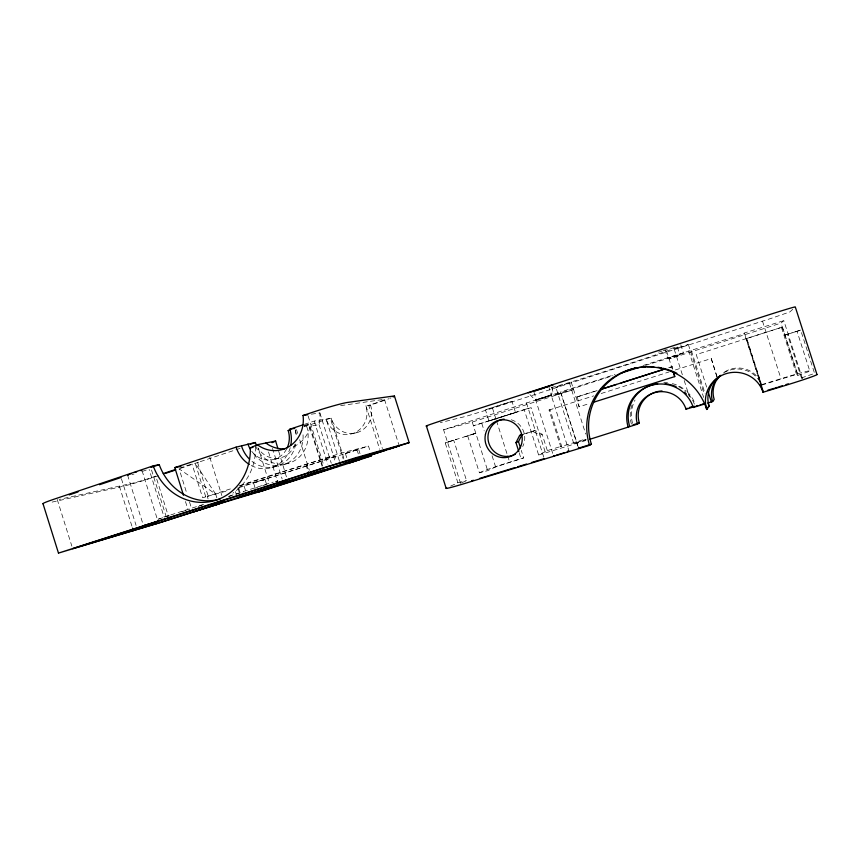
<?xml version="1.0" encoding="UTF-8"?>
<svg xmlns="http://www.w3.org/2000/svg" width="860" height="860" viewBox="0 0 860 860"><rect width="100%" height="100%" fill="white"/><g stroke="black" fill="none" stroke-linecap="round" stroke-linejoin="round"><path stroke-width="0.64" stroke-dasharray="4.3 3.22" d="M529.964 394.665L535.242 400.083L543.885 397.427L551.647 394.847L552.84 387.344M311.385 414.197L319.856 412.897L320.006 419.938L319.071 424.636L310.051 426.27L309.611 428.463A31.121 28.907 79.6 0 1 291.303 447.501M502.498 416.735L488.964 420.927L485.427 409.801L511.979 401.33L515.527 412.488L505.056 415.917M802.434 378.669L783.815 320.64L780.945 323.113L669.091 358.964L670.198 358.588A66.026 0.731 -17.7 0 0 645.484 365.382M792.759 309.342L789.846 311.943L771.914 318.114L492.5 408.199L466.668 416.165L440.363 422.636M511.937 401.373L485.427 409.801M488.964 420.927L515.527 412.488M723.432 373.004A25.811 24.972 -7 0 1 761.938 386.387L746.609 338.517L782.46 327.069L797.94 375.325L780.945 323.113M460.616 483.471L443.577 429.763L560.677 391.999L578.511 447.963M664.941 349.558L667.683 358.125L683.442 353.062L680.701 344.473M578.253 442.255L573.846 443.448L585.843 439.503M560.731 446.684L561.634 446.211L550.024 409.747L549.067 410.048L560.731 446.684L586.058 438.89M535.242 400.083L551.647 394.847M545.133 451.726L531.115 407.661L473.43 425.786L524.181 409.575L538.639 455.015L547.347 450.608L561.634 446.211M683.442 353.062L667.683 358.125M450.715 486.061L457.875 482.75L445.233 442.911L475.806 433.268L467.679 435.859L479.407 472.806L487.685 470.667L495.629 466.958L523.654 457.896L521.267 450.393M461.498 482.933L466.529 480.579L453.714 440.202L445.233 442.911L456.8 439.234M479.407 472.806L482.256 471.495A25.897 0.828 -17.5 0 1 509.668 462.196L523.654 457.896M573.738 443.448L555.85 387.269L569.32 382.947L567.363 383.678M547.347 450.608L542.144 434.246L539.876 435.192L532.695 431.387L523.181 434.375M345.483 453.424L356.9 449.823M356.879 449.877L355.126 450.479M165.55 516.752L166.152 516.516L150.887 468.001M532.695 431.387L535.027 430.484L542.144 434.246M552.69 453.349L535.683 399.932L551.109 395.009L568.611 449.705M533.877 391.859L536.522 400.169L551.518 395.417L548.863 387.097M551.196 395.009L535.683 399.932M551.518 395.417L536.522 400.169M586.23 439.664L583.048 440.75M239.069 487.631L368.499 446.093L370.036 450.941M797.714 375.401L809.851 371.23L797.037 331.304L800.671 330.068L784.814 335.174L787.427 334.271L801.434 377.938L802.337 378.55M801.434 377.938L814.581 373.401L801.488 332.627M180.331 468.41L199.004 462.056M685.947 345.44L688.118 344.613L680.582 347.204M304.462 424.335L314.223 421.077L331.164 418.175A21.941 20.726 79.7 0 0 357.47 432.515A21.941 20.726 79.7 0 0 370.542 405.06L378.174 402.523A25.187 1.301 -17.5 0 0 389.096 398.664M179.503 468.162L190.748 464.411M200.273 461.637L240.746 448.157M304.139 426.646L330.294 418.325L343.215 458.907M158.401 475.72L153.531 477.343A24.424 1.118 -17 0 1 121.894 486.566L49.095 502.767M263.192 480.159L264.762 479.558L259.795 481.267M304.268 426.065L308.74 424.399L322.091 466.26M353.804 450.919L353.245 451.102M158.068 519.236L160.261 518.526M669.962 367.327L672.284 366.629L673.197 370.37M208.088 498.897L207.292 496.381L232.813 488.125M239.929 485.792L341.28 453.059L368.499 446.093M681.195 346.741L674.326 349.052L677.368 348.214M203.583 504.358L164.099 517.053L149.124 469.442M228.975 496.188L269.352 483.212L258.365 448.393M181.954 511.678L189.469 509.26M198.23 506.443L203.239 504.831M235.855 494.349L243.487 491.898M254.947 488.211L257.495 487.394M262.59 485.76L266.406 484.535M275.318 481.664L277.866 480.847L271.803 482.524M577.608 445.62L560.526 391.988L615.072 374.476M643.011 365.511L744.588 333.551L760.627 383.614M760.519 384.054L744.179 333.046L783.815 320.64M443.577 429.763L472.248 422.056L573.588 389.569L572.201 389.999A66.026 0.731 -17.7 0 1 558.226 393.644A66.026 0.731 -17.7 0 1 612.911 375.691M782.46 327.069L696.256 354.599L706.899 387.86M597.098 390.601L576.028 397.234L596.84 390.655M668.671 367.779L672.284 366.629M464.938 436.719L475.806 433.268M549.067 410.048L593.712 395.879M601.215 393.504L669.026 371.971M675.337 369.961L711.252 358.566L717.724 378.776M784.814 335.174L800.671 330.068M259.15 481.245L254.087 482.901L255.399 482.611M158.627 519.064L167.162 516.376M571.147 381.915L579.081 406.812L589.283 403.587M555.786 395.084L556.818 394.762M523.267 434.171L535.027 430.484M761.616 384.667L780.966 378.712A28.778 0.903 -17.1 0 1 809.238 370.95L809.851 371.23M761.691 385.076L796.51 374.369L797.929 375.325M538.639 455.015L587.294 440.062M557.635 386.785L555.968 387.247M711.252 358.566L717.552 378.938M347.225 452.973L345.526 453.456M304.279 425.388L308.719 424.281M169.248 515.559L164.099 517.053L166.152 516.516M228.491 496.596L232.028 495.575M524.181 409.575L531.115 407.661M207.292 496.381L228.9 490.426M205.776 496.865L202.616 497.736L191.995 464.002M271.986 467.421L277.07 466.142M284.144 464.357L289.379 463.035M457.875 482.75L466.529 480.579M274.856 459.1L281.951 457.412M63.984 498.359L132.451 483.223A14.373 0.656 -17 0 0 155.778 476.064L168.237 515.678M352.611 433.59L357.373 432.548M334.239 430.828L335.11 430.656M339.345 460.842L326.123 419.035A22.199 20.952 79.6 0 0 352.707 433.558A22.199 20.952 79.6 0 0 365.909 405.78L370.542 405.06M340.678 405.619L383.904 399.363A17.931 0.924 -17.5 0 1 368.714 405.35L382.399 448.533M216.86 497.843L215.688 494.135L179.084 468.829L186.706 493.049M215.688 494.135L195.209 463.325L206.572 499.391M781.536 327.681L796.51 374.369M762.508 321.167L780.966 378.712M746.846 338.754L761.293 383.829M691.343 350.633L705.092 393.622M688.365 344.57L704.061 393.644M688.753 350.826L703.652 397.417M677.325 347.01L679.905 355.094M674.175 349.128L682.593 375.487M684.205 380.507L689.419 396.825M666.586 351.127L672.38 369.252M569.428 382.937L585.714 434.063M551.582 387.29L554.109 395.245M526.492 402.899L543.832 457.369M519.193 452.768L521.203 459.089M492.5 408.199L496.091 419.497M496.5 420.755L507.271 454.66M507.669 455.918L509.668 462.196M481.793 423.41L484.169 430.871M492.07 455.757L495.629 466.958M472.248 422.056L487.685 470.667M384.506 399.459L398.803 444.577M365.909 405.78L379.69 449.285M358.706 449.576L360.222 454.338M357.018 449.801L358.545 454.639M345.376 453.478L347.289 459.519M331.164 418.175L343.957 458.616M239.553 485.75A52.793 0.957 -17.5 0 1 243.229 484.47A50.934 0.924 -17.5 0 1 290.949 469.033A52.793 0.957 -17.5 0 1 299.893 466.27L300.753 466.002A52.793 0.957 -17.5 0 1 309.89 463.207L312.965 462.282A52.793 0.957 -17.5 0 1 334.981 456.165L336.561 461.143M319.856 412.897L335.357 461.906M319.071 424.636L331.272 463.239M314.223 421.077L327.843 464.153M308.149 416.025L323.704 465.206M310.051 426.27L322.511 465.679M296.474 429.559L297.678 433.375M299.688 439.739L309.342 470.28M306.493 464.303L309.396 473.494M305.837 464.486L308.74 473.677M272.469 448.329L282.134 478.945M265.052 479.504L266.578 484.438M253.582 483.105L255.076 487.835M244.154 486.233L245.637 490.931M238.542 487.674L240.144 492.748M237.801 487.878L240.198 495.51M235.447 491.63L236.242 494.145M209.808 457.348L221.848 495.575M197.596 462.508L208.851 498.252M189.512 501.971L191.522 508.335M185.459 501.52L187.835 509.055M142.072 470.667L157.165 518.698M127.559 475.053L142.706 523.235M121.421 478.751L136.084 525.417M119.346 486.115L132.139 526.847M57.233 499.477L71.853 546.143M278.672 451.124L287.014 478.805M268.546 451.994L277.447 481.535M577.468 396.815L579.081 406.812M334.991 456.176A52.793 0.957 -17.5 0 1 296.27 469.323A52.793 0.957 -17.5 0 1 239.682 486.599M294.948 444.34A22.564 20.909 78 0 1 277.726 458.294A22.564 20.909 78 0 1 257.828 447.813M295.453 430.398A22.564 20.909 78 0 1 296.238 437.45M290.228 447.684A30.605 28.283 78 0 1 250.368 465.077M286.616 449.038A22.898 21.188 78 0 1 251.722 451.296M295.722 444.061A30.283 28.025 78 0 1 251.475 460.96M295.12 429.602A30.283 28.025 78 0 1 296.206 436.16M303.042 434.816A29.842 27.66 78 0 1 284.273 464.314A29.842 27.66 78 0 1 252.27 451.629M306.676 426.194A29.509 27.391 78.1 0 1 290.11 462.787A29.509 27.391 78.1 0 1 255.065 444.717M670.596 348.579A66.026 1.193 -17.8 0 1 667.693 350.751L664.963 351.697A66.026 1.193 -17.8 0 1 573.201 381.292L569.761 382.334A66.026 1.193 -17.8 0 1 552.195 386.903M658.534 352.116A66.026 1.193 -17.8 0 1 662.06 351.063M663.167 350.74A66.026 1.193 -17.8 0 1 668.112 349.289M631.39 424.077A33.142 32.572 1.8 0 1 632.39 403.867M678.529 386.57A33.142 32.572 1.8 0 1 685.678 391.461M688.301 394.084A33.142 32.572 1.8 0 1 694.977 405.78M632.562 423.335A32.831 32.261 1.4 0 1 635.045 400.029M663.823 382.582A32.831 32.261 1.4 0 1 667.521 382.743M672.359 383.592A32.831 32.261 1.4 0 1 686.345 391.02M687.237 391.848A32.831 32.261 1.4 0 1 695.159 404.05M391.031 397.9A25.187 1.301 -17.5 0 1 390.117 398.266M60.716 499.101A21.833 1.086 -16.7 0 1 59.147 499.413M255.527 446.834A54.599 49.719 78 0 1 232.823 493.113M146.232 470.054A16.845 0.892 -16.8 0 1 142.953 471.194M133.999 474.021A16.845 0.892 -16.8 0 1 131.913 474.634M511.291 419.777A18.77 18.35 67.9 0 1 522.74 446.523M724.733 371.864A24.725 23.919 -7.4 0 1 761.197 383.485"/><path stroke-width="1.29" d="M515.979 442.653L519.612 435.493L522.085 434.547L518.483 441.631L515.979 442.653L518.795 451.5M158.089 523.159L58.48 553.098L330.702 465.572M719.798 375.906L715.918 381.206A24.843 24.037 -7.4 0 0 714.198 399.459L712.65 401.545L707.769 403.039M446.673 487.942A29.229 1.053 -17.6 0 0 467.163 482.75L589.562 445.319A61.447 60.512 8.9 0 1 629.703 369.606A61.447 60.512 8.9 0 1 706.737 409.478L709.134 406.264A28.004 27.111 -6.2 0 1 720.83 375.315M628.284 427.463A34.067 33.497 2.8 0 1 650.568 385.517A34.067 33.497 2.8 0 1 693.278 407.489L693.988 406.78L686.043 409.22A25.467 25.037 2.4 0 0 654.116 392.794A25.467 25.037 2.4 0 0 637.453 424.152L589.863 439.277M686.043 409.22L687.151 408.188M208.948 506.938L268.041 489.093L361.727 459.111L371.563 455.789L344.666 463.518L409.166 442.642L394.46 396.084M637.453 424.152L639.335 422.894A25.058 24.628 1.8 0 1 662.039 390.945M528.212 392.869L552.658 384.957M589.562 445.319L591.39 444.212A60.77 59.834 8.3 0 1 645.903 366.736M692.708 406.791L693.837 406.35M43.43 503.799A27.746 1.376 -16.7 0 1 54.653 498.993L153.198 465.862A55.158 50.159 78 0 0 210.27 501.627A55.158 50.159 78 0 0 250.346 447.888L257.355 444.695L275.641 441.051L277.909 448.608M272.05 442.685L275.641 441.051M128.473 474.569L127.559 475.053L128.602 474.946M568.965 451.07L567.31 451.737M554.184 455.51L553.496 455.886L554.893 455.606M551.851 385.42L552.958 385M129.602 474.139L131.096 473.623M335.099 467.249L338.12 466.12L313.932 473.312M313.448 473.247L237.468 497.886L258.914 491.554M257.355 444.695A31.669 29.358 79.5 0 0 289.454 446.308A31.669 29.358 79.5 0 0 303.042 415.487L311.868 412.52A28.445 1.634 -17.3 0 1 347.494 402.448L393.3 396.073A25.187 1.301 -17.5 0 1 393.181 396.965M69.165 494.919L78.013 491.941M99.523 484.717L121.023 477.493M151.07 467.399L159.229 464.658A54.599 49.719 78 0 0 220.214 498.993M287.132 448.006A22.898 21.188 78 0 0 288.186 430.537L290.368 429.796M332.702 468.055L259.494 491.683M183.481 495.242L174.795 467.614L236.113 447.146L255.409 442.502A22.564 20.909 78 0 0 256.71 445.77M290.82 445.104A30.605 28.283 78 0 0 289.831 429.215L303.247 424.743M250.346 444.19L255.409 442.502M163.271 473.57L175.762 469.409M165.7 473.29L174.214 470.452M311.567 473.742L314.04 472.935M322.242 470.441L323.102 470.151L314.846 472.806M267.18 489.233L267.911 488.985L265.041 489.834M359.039 459.831C361.501 458.928 348.579 462.949 349.429 462.873M545.573 387.548L547.519 386.914M385.667 450.296L156.165 523.837M222.686 502.272L223.75 501.96L214.613 504.798M257.559 492.21L262.343 490.673M703.265 403.791L702.244 404.114M544.595 387.871L538.188 389.924M214.333 504.885L212.399 505.594M388.053 449.533L399.201 445.824L330.767 465.722M663.64 369.381L621.146 382.969M564.009 452.865L556.28 455.23M626.499 370.81L636.658 367.553M279.758 482.406L72.648 548.659L155.778 523.88M282.929 481.492L287.39 480.063L277.834 482.815L355.105 457.907L409.209 442.61M314.341 472.839L319.286 471.409M210.463 506.454L159.412 522.815M152.596 522.987L157.96 521.225L143.502 525.772L150.737 523.579M220.085 503.186L218.085 503.831M264.493 490.103L262.461 490.748M356.008 460.81L355.019 461.121M600.635 389.44L662.662 369.692M354.212 461.379L352.148 462.035M602.645 388.849L616.47 384.463M217.644 503.96L215.194 504.734M594.378 401.986L674.734 376.594L673.509 371.617M198.671 509.55L199.713 509.227M519.612 435.493L521.998 434.741M700.663 404.619L700.04 404.813M535.124 390.881L537.167 390.246M192.726 512.162L218.805 504.024M260.118 491.49L264.772 489.91M350.579 462.519L349.988 462.702M633.003 424.84L639.335 422.894M689.387 407.5L692.741 406.468M693.278 407.489L705.361 403.781M479.687 478.386L515.129 467.55M517.655 466.776L526.513 464.067M531.577 462.519L544.229 458.638M591.39 444.212L578.425 448.178A18.157 0.677 -17.4 0 0 578.511 447.963M767.743 390.246L773.71 388.419M706.737 409.478A29.498 28.552 -5.6 0 1 726.184 373.638A29.498 28.552 -5.6 0 1 763.067 392.246L786.169 385.183A32.831 1.172 -17 0 0 816.968 374.498M697.815 405.49L696.213 405.963M134.73 472.462L136.622 471.904M241.337 496.564L240.596 496.779L309.761 474.645L309.106 474.827M694.816 406.361L692.762 406.866M567.578 451.274L568.546 451.038M174.795 467.614L180.933 466.324M250.346 447.888L252.937 447.361M153.198 465.862L159.229 464.658M288.186 430.537L290.497 430.108M289.831 429.215L294.754 428.334M141.072 470.764L141.803 470.635M303.042 415.487L307.751 414.756M817 374.573L795.274 306.902A32.809 0.623 -17.9 0 0 764.099 316.34L446.899 418.895A29.218 0.559 -17.6 0 0 427.485 425.797M761.745 387.881L762.971 391.708M708.124 391.698L711.392 401.921M708.328 403.738L709.134 406.264M673.165 371.703L674.734 376.594M518.483 441.631L520.472 447.888M426.377 425.979L446.157 488.34M339.743 462.11L340.549 464.647M168.635 516.957L169.441 519.515M132.547 528.126L133.343 530.674M43.011 503.723L58.48 553.098M763.067 392.246L762.626 389.881A28.004 27.111 -6.2 0 0 760.175 384.441M249.282 464.432A30.605 28.283 78 0 1 236.113 447.146M250.4 449.35A22.898 21.188 78 0 1 247.949 443.954M249.572 459.262A30.283 28.025 78 0 1 241.531 446.082M621.253 373.036A66.026 0.731 -17.7 0 1 638.313 367.629M629.724 426.538A33.68 33.11 2.4 0 1 657.663 383.807M665.221 383.721A33.68 33.11 2.4 0 1 668.962 384.312M670.176 384.592A33.68 33.11 2.4 0 1 676.143 386.699M684.538 392.214A33.68 33.11 2.4 0 1 686.334 393.955M473.462 480.267A25.607 0.914 -17.5 0 1 471.56 480.815M647.214 366.683A60.77 59.834 8.3 0 1 653.88 366.844M657.868 367.285A60.77 59.834 8.3 0 1 661.791 367.983M663.082 368.263A60.77 59.834 8.3 0 1 676.863 373.272M706.415 406.253A60.77 59.834 8.3 0 1 707.275 408.747M788.276 383.85A27.531 0.978 -17 0 1 785.986 384.592M782.396 385.742A27.531 0.978 -17 0 1 778.676 386.903M777.418 387.29A27.531 0.978 -17 0 1 774.903 388.053M515.29 454.22A18.77 18.35 67.9 0 1 488.846 443.222A18.77 18.35 67.9 0 1 504.121 419.11M284.789 448.78A31.121 28.907 79.6 0 1 265.837 443.007M712.65 401.545A25.811 24.972 -7 0 1 718.293 377.228M310.686 474.043L311.406 473.871L310.729 474.032M211.399 505.852L212.108 505.68L211.399 505.852M256.699 492.5L256.721 492.5M485.438 434.429A18.974 18.544 68 0 0 509.292 456.843A18.974 18.544 68 0 0 516.129 424.937A18.974 18.544 68 0 0 485.438 434.429"/></g></svg>
